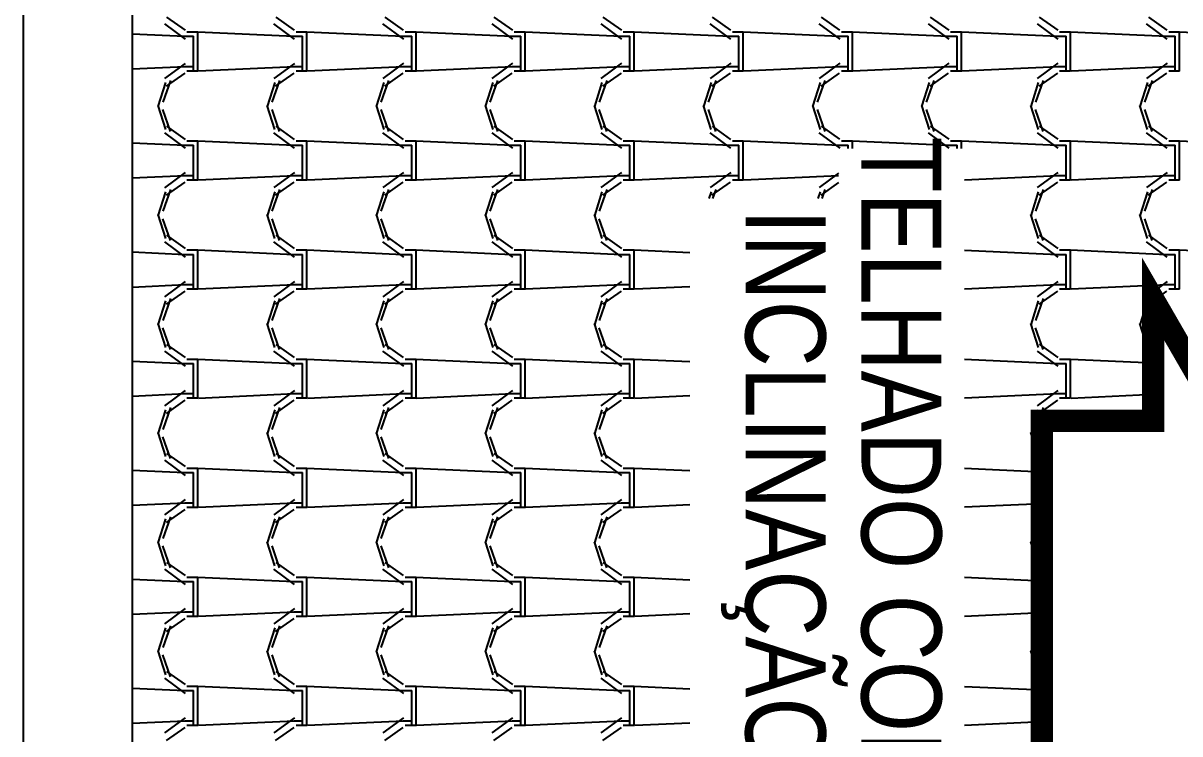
# Model space of a CAD drawing. Header units: millimetres. Extents: x -336 to -33, y -135 to 770.
# Drawn here: x -178.432 to -175.251, y 713.257 to 715.213 of the extents above; entities that cross this region are included whole.
import ezdxf
from ezdxf.enums import TextEntityAlignment as Align

# ---------------------------------------------------------------- set-up
doc = ezdxf.new("R2010")
doc.units = ezdxf.units.MM
doc.header["$LTSCALE"] = 50
doc.header["$MEASUREMENT"] = 0
doc.layers.get('0').update_dxf_attribs({"linetype": 'CONTINUOUS'})
doc.layers.add('-HIDRO', color=8, linetype='CONTINUOUS')
doc.layers.add('E-txt-g', color=3, linetype='CONTINUOUS')
doc.layers.add('E-Txt-W', color=7, linetype='CONTINUOUS', lineweight=20)
doc.styles.add('F2', font='swissc.ttf')
doc.styles.add('REG60', font='romans.shx', dxfattribs={"width": 0.8, "height": 0.15})
doc.styles.add('REG80', font='romans.shx', dxfattribs={"width": 0.8, "height": 0.2})

# ---------------------------------------------------------------- blocks, each defined once
blk = doc.blocks.new('Seta')
at = {"const_width": 2}
blk.add_lwpolyline([(10, 15), (10, 25.98), (25, 0), (10, -25.98), (10, -15), (0, -15), (0, 15)], close=True, dxfattribs=at)
blk = doc.blocks.new('TXT-AMB75')
at = {"layer": 'E-txt-g', "style": 'REG80', "width": 0.8, "flags": 8}
blk.add_attdef('TXT', text='', height=0.2, dxfattribs=at).set_placement((0.0055, 0.2964), align=Align.CENTER)
at = {"layer": 'E-Txt-W', "style": 'REG60', "width": 0.8, "flags": 8}
blk.add_attdef('TXT', text='', height=0.15, dxfattribs=at).set_placement((0.0055, 0.0271), align=Align.CENTER)

msp = doc.modelspace()

# ---------------------------------------------------------------- linework, layer by layer
at = {"layer": '-HIDRO', "linetype": 'Continuous'}
for p, q in [((-178.4324, 747.2511), (-178.4324, 709.8333)), ((-178.1324, 721.8333), (-178.1324, 710.1333)), ((-178.0378, 715.2289), (-177.9868, 715.1929)), ((-177.7378, 715.2289), (-177.6868, 715.1929)), ((-177.4378, 715.2289), (-177.3868, 715.1929)), ((-177.1378, 715.2289), (-177.0868, 715.1929)), ((-176.8378, 715.229), (-176.7868, 715.193)), ((-176.5378, 715.229), (-176.4868, 715.193)), ((-176.2378, 715.229), (-176.1868, 715.193)), ((-175.9378, 715.229), (-175.8868, 715.193)), ((-175.6378, 715.229), (-175.5868, 715.193)), ((-175.3378, 715.229), (-175.2868, 715.193)), ((-177.988, 715.1756), (-178.1324, 715.1822)), ((-178.0437, 715.2106), (-177.9867, 715.1686)), ((-177.9817, 715.1885), (-177.9517, 715.1885)), ((-177.688, 715.1756), (-177.952, 715.1876)), ((-177.9517, 715.0925), (-177.9517, 715.1885)), ((-177.7437, 715.2106), (-177.6867, 715.1686)), ((-177.6817, 715.1885), (-177.6517, 715.1885)), ((-177.388, 715.1756), (-177.652, 715.1876)), ((-177.6517, 715.0925), (-177.6517, 715.1885)), ((-177.4437, 715.2106), (-177.3867, 715.1686)), ((-177.3817, 715.1885), (-177.3517, 715.1885)), ((-177.088, 715.1756), (-177.352, 715.1876)), ((-177.3517, 715.0925), (-177.3517, 715.1885)), ((-177.1437, 715.2106), (-177.0867, 715.1686)), ((-177.0817, 715.1885), (-177.0517, 715.1885)), ((-176.788, 715.1756), (-177.052, 715.1876)), ((-177.0517, 715.0925), (-177.0517, 715.1885)), ((-176.8437, 715.2106), (-176.7867, 715.1686)), ((-176.7817, 715.1885), (-176.7517, 715.1885)), ((-176.488, 715.1756), (-176.752, 715.1876)), ((-176.7517, 715.0925), (-176.7517, 715.1885)), ((-176.5437, 715.2105), (-176.4867, 715.1685)), ((-176.4817, 715.1885), (-176.4517, 715.1885)), ((-176.188, 715.1756), (-176.452, 715.1876)), ((-176.4517, 715.0925), (-176.4517, 715.1885)), ((-176.2437, 715.2105), (-176.1867, 715.1685)), ((-176.1817, 715.1885), (-176.1517, 715.1885)), ((-175.888, 715.1756), (-176.152, 715.1876)), ((-176.1517, 715.0925), (-176.1517, 715.1885)), ((-175.9437, 715.2105), (-175.8867, 715.1685)), ((-175.8817, 715.1885), (-175.8517, 715.1885)), ((-175.588, 715.1756), (-175.852, 715.1876)), ((-175.8517, 715.0925), (-175.8517, 715.1885)), ((-175.6437, 715.2105), (-175.5867, 715.1685)), ((-175.5817, 715.1885), (-175.5517, 715.1885)), ((-175.288, 715.1756), (-175.552, 715.1876)), ((-175.5517, 715.0925), (-175.5517, 715.1885)), ((-175.3437, 715.2105), (-175.2867, 715.1685)), ((-175.2817, 715.1885), (-175.2517, 715.1885)), ((-174.988, 715.1756), (-175.252, 715.1876)), ((-175.2517, 715.0925), (-175.2517, 715.1885)), ((-177.9877, 715.1765), (-177.9637, 715.1765)), ((-177.9637, 715.0925), (-177.9637, 715.1765)), ((-177.6877, 715.1765), (-177.6637, 715.1765)), ((-177.6637, 715.0925), (-177.6637, 715.1765)), ((-177.3877, 715.1765), (-177.3637, 715.1765)), ((-177.3637, 715.0925), (-177.3637, 715.1765)), ((-177.0877, 715.1765), (-177.0637, 715.1765)), ((-177.0637, 715.0925), (-177.0637, 715.1765)), ((-176.7877, 715.1765), (-176.7637, 715.1765)), ((-176.7637, 715.0925), (-176.7637, 715.1765)), ((-176.4877, 715.1765), (-176.4637, 715.1765)), ((-176.4637, 715.0925), (-176.4637, 715.1765)), ((-176.1877, 715.1765), (-176.1637, 715.1765)), ((-176.1637, 715.0925), (-176.1637, 715.1765)), ((-175.8877, 715.1765), (-175.8637, 715.1765)), ((-175.8637, 715.0925), (-175.8637, 715.1765)), ((-175.5877, 715.1765), (-175.5637, 715.1765)), ((-175.5637, 715.0925), (-175.5637, 715.1765)), ((-175.2877, 715.1765), (-175.2637, 715.1765)), ((-175.2637, 715.0925), (-175.2637, 715.1765)), ((-177.9864, 715.0924), (-178.1324, 715.0857)), ((-177.9863, 715.1019), (-178.0433, 715.0599)), ((-177.9637, 715.0925), (-177.9877, 715.0925)), ((-177.9637, 715.0805), (-177.9637, 715.0925)), ((-177.9517, 715.0805), (-177.9517, 715.0925)), ((-177.6864, 715.0924), (-177.9504, 715.0804)), ((-177.6863, 715.1019), (-177.7433, 715.0599)), ((-177.6637, 715.0925), (-177.6877, 715.0925)), ((-177.6637, 715.0805), (-177.6637, 715.0925)), ((-177.6517, 715.0805), (-177.6517, 715.0925)), ((-177.3864, 715.0924), (-177.6504, 715.0804)), ((-177.3863, 715.102), (-177.4433, 715.06)), ((-177.3637, 715.0925), (-177.3877, 715.0925)), ((-177.3637, 715.0805), (-177.3637, 715.0925)), ((-177.3517, 715.0805), (-177.3517, 715.0925)), ((-177.0864, 715.0924), (-177.3504, 715.0804)), ((-177.0863, 715.102), (-177.1433, 715.06)), ((-177.0637, 715.0925), (-177.0877, 715.0925)), ((-177.0637, 715.0805), (-177.0637, 715.0925)), ((-177.0517, 715.0805), (-177.0517, 715.0925)), ((-176.7864, 715.0924), (-177.0504, 715.0804)), ((-176.7863, 715.102), (-176.8433, 715.06)), ((-176.7637, 715.0925), (-176.7877, 715.0925)), ((-176.7637, 715.0805), (-176.7637, 715.0925)), ((-176.7517, 715.0805), (-176.7517, 715.0925)), ((-176.4864, 715.0924), (-176.7504, 715.0804)), ((-176.4863, 715.102), (-176.5433, 715.06)), ((-176.4637, 715.0925), (-176.4877, 715.0925)), ((-176.4637, 715.0805), (-176.4637, 715.0925)), ((-176.4517, 715.0805), (-176.4517, 715.0925)), ((-176.1864, 715.0924), (-176.4504, 715.0804)), ((-176.1863, 715.102), (-176.2433, 715.06)), ((-176.1637, 715.0925), (-176.1877, 715.0925)), ((-176.1637, 715.0805), (-176.1637, 715.0925)), ((-176.1517, 715.0805), (-176.1517, 715.0925)), ((-175.8864, 715.0924), (-176.1504, 715.0804)), ((-175.8863, 715.102), (-175.9433, 715.06)), ((-175.8637, 715.0925), (-175.8877, 715.0925)), ((-175.8637, 715.0805), (-175.8637, 715.0925)), ((-175.8517, 715.0805), (-175.8517, 715.0925)), ((-175.5864, 715.0924), (-175.8504, 715.0804)), ((-175.5863, 715.102), (-175.6433, 715.06)), ((-175.5637, 715.0925), (-175.5877, 715.0925)), ((-175.5637, 715.0805), (-175.5637, 715.0925)), ((-175.5517, 715.0805), (-175.5517, 715.0925)), ((-175.2864, 715.0924), (-175.5504, 715.0804)), ((-175.2863, 715.102), (-175.3433, 715.06)), ((-175.2637, 715.0925), (-175.2877, 715.0925)), ((-175.2637, 715.0805), (-175.2637, 715.0925)), ((-175.2517, 715.0805), (-175.2517, 715.0925)), ((-178.0274, 715.0549), (-178.0484, 714.9949)), ((-177.9879, 715.0751), (-178.0389, 715.0391)), ((-177.9517, 715.0805), (-177.9817, 715.0805)), ((-177.7274, 715.0549), (-177.7484, 714.9949)), ((-177.6879, 715.0751), (-177.7389, 715.0391)), ((-177.6517, 715.0805), (-177.6817, 715.0805)), ((-177.4274, 715.0549), (-177.4484, 714.9949)), ((-177.3879, 715.0751), (-177.4389, 715.0391)), ((-177.3517, 715.0805), (-177.3817, 715.0805)), ((-177.1274, 715.0549), (-177.1484, 714.9949)), ((-177.0879, 715.0751), (-177.1389, 715.0391)), ((-177.0517, 715.0805), (-177.0817, 715.0805)), ((-176.8274, 715.0549), (-176.8484, 714.9949)), ((-176.7879, 715.0751), (-176.8389, 715.0391)), ((-176.7517, 715.0805), (-176.7817, 715.0805)), ((-176.5274, 715.0549), (-176.5484, 714.9949)), ((-176.4879, 715.0751), (-176.5389, 715.0391)), ((-176.4517, 715.0805), (-176.4817, 715.0805)), ((-176.2274, 715.0549), (-176.2484, 714.9949)), ((-176.1879, 715.0751), (-176.2389, 715.0391)), ((-176.1517, 715.0805), (-176.1817, 715.0805)), ((-175.9274, 715.0549), (-175.9484, 714.9949)), ((-175.8879, 715.0751), (-175.9389, 715.0391)), ((-175.8517, 715.0805), (-175.8817, 715.0805)), ((-175.6274, 715.0549), (-175.6484, 714.9949)), ((-175.5879, 715.0751), (-175.6389, 715.0391)), ((-175.5517, 715.0805), (-175.5817, 715.0805)), ((-175.3274, 715.0549), (-175.3484, 714.9949)), ((-175.2879, 715.0751), (-175.3389, 715.0391)), ((-175.2517, 715.0805), (-175.2817, 715.0805)), ((-178.0405, 715.0489), (-178.0615, 714.9829)), ((-177.7405, 715.0489), (-177.7615, 714.9829)), ((-177.4404, 715.0489), (-177.4614, 714.9829)), ((-177.1404, 715.0489), (-177.1614, 714.9829)), ((-176.8404, 715.0489), (-176.8614, 714.9829)), ((-176.5404, 715.0489), (-176.5614, 714.9829)), ((-176.2404, 715.0489), (-176.2614, 714.9829)), ((-175.9404, 715.0489), (-175.9614, 714.9829)), ((-175.6404, 715.0489), (-175.6614, 714.9829)), ((-175.3404, 715.0489), (-175.3614, 714.9829)), ((-178.0617, 714.9861), (-178.0407, 714.9201)), ((-178.0488, 714.9746), (-178.0278, 714.9146)), ((-177.7617, 714.9861), (-177.7407, 714.9201)), ((-177.7488, 714.9746), (-177.7278, 714.9146)), ((-177.4617, 714.9861), (-177.4407, 714.9201)), ((-177.4488, 714.9746), (-177.4278, 714.9146)), ((-177.1617, 714.9861), (-177.1407, 714.9201)), ((-177.1488, 714.9746), (-177.1278, 714.9146)), ((-176.8617, 714.9861), (-176.8407, 714.9201)), ((-176.8488, 714.9746), (-176.8278, 714.9146)), ((-176.5617, 714.9861), (-176.5407, 714.9201)), ((-176.5488, 714.9746), (-176.5278, 714.9146)), ((-176.2617, 714.9861), (-176.2407, 714.9201)), ((-176.2488, 714.9746), (-176.2278, 714.9146)), ((-175.9617, 714.9861), (-175.9407, 714.9201)), ((-175.9488, 714.9746), (-175.9278, 714.9146)), ((-175.6617, 714.9861), (-175.6407, 714.9201)), ((-175.6488, 714.9746), (-175.6278, 714.9146)), ((-175.3617, 714.9861), (-175.3407, 714.9201)), ((-175.3488, 714.9746), (-175.3278, 714.9146)), ((-178.0378, 714.9289), (-177.9868, 714.8929)), ((-177.7378, 714.9289), (-177.6868, 714.8929)), ((-177.4378, 714.9289), (-177.3868, 714.8929)), ((-177.1378, 714.9289), (-177.0868, 714.8929)), ((-176.8378, 714.9289), (-176.7868, 714.8929)), ((-176.5378, 714.929), (-176.4868, 714.8929)), ((-176.2378, 714.929), (-176.1868, 714.893)), ((-175.9378, 714.929), (-175.8868, 714.893)), ((-175.6378, 714.929), (-175.5868, 714.893)), ((-175.3378, 714.929), (-175.2868, 714.893)), ((-178.0437, 714.9106), (-177.9867, 714.8686)), ((-177.7437, 714.9106), (-177.6867, 714.8686)), ((-177.4437, 714.9106), (-177.3867, 714.8686)), ((-177.1437, 714.9106), (-177.0867, 714.8686)), ((-176.8437, 714.9106), (-176.7867, 714.8686)), ((-176.5437, 714.9106), (-176.4867, 714.8686)), ((-176.2437, 714.9105), (-176.1867, 714.8685)), ((-175.9437, 714.9105), (-175.8867, 714.8685)), ((-175.6437, 714.9105), (-175.5867, 714.8685)), ((-175.3437, 714.9105), (-175.2867, 714.8685)), ((-177.988, 714.8756), (-178.1324, 714.8822)), ((-177.9877, 714.8765), (-177.9637, 714.8765)), ((-177.9817, 714.8885), (-177.9517, 714.8885)), ((-177.9637, 714.7925), (-177.9637, 714.8765)), ((-177.688, 714.8756), (-177.952, 714.8876)), ((-177.9517, 714.7925), (-177.9517, 714.8885)), ((-177.6877, 714.8765), (-177.6637, 714.8765)), ((-177.6817, 714.8885), (-177.6517, 714.8885)), ((-177.6637, 714.7925), (-177.6637, 714.8765)), ((-177.388, 714.8756), (-177.652, 714.8876)), ((-177.6517, 714.7925), (-177.6517, 714.8885)), ((-177.3877, 714.8765), (-177.3637, 714.8765)), ((-177.3817, 714.8885), (-177.3517, 714.8885)), ((-177.3637, 714.7925), (-177.3637, 714.8765)), ((-177.088, 714.8756), (-177.352, 714.8876)), ((-177.3517, 714.7925), (-177.3517, 714.8885)), ((-177.0877, 714.8765), (-177.0637, 714.8765)), ((-177.0817, 714.8885), (-177.0517, 714.8885)), ((-177.0637, 714.7925), (-177.0637, 714.8765)), ((-176.788, 714.8756), (-177.052, 714.8876)), ((-177.0517, 714.7925), (-177.0517, 714.8885)), ((-176.7877, 714.8765), (-176.7637, 714.8765)), ((-176.7817, 714.8885), (-176.7517, 714.8885)), ((-176.7637, 714.7925), (-176.7637, 714.8765)), ((-176.488, 714.8756), (-176.752, 714.8876)), ((-176.7517, 714.7925), (-176.7517, 714.8885)), ((-176.4877, 714.8765), (-176.4637, 714.8765)), ((-176.4817, 714.8885), (-176.4517, 714.8885)), ((-176.4637, 714.7925), (-176.4637, 714.8765)), ((-176.188, 714.8756), (-176.452, 714.8876)), ((-176.4517, 714.7925), (-176.4517, 714.8885)), ((-176.1877, 714.8765), (-176.1637, 714.8765)), ((-176.1817, 714.8885), (-176.1517, 714.8885)), ((-176.1637, 714.8677), (-176.1637, 714.8765)), ((-175.888, 714.8756), (-176.152, 714.8876)), ((-176.1517, 714.8677), (-176.1517, 714.8885)), ((-175.8877, 714.8765), (-175.8637, 714.8765)), ((-175.8817, 714.8885), (-175.8517, 714.8885)), ((-175.8637, 714.8677), (-175.8637, 714.8765)), ((-175.588, 714.8756), (-175.852, 714.8876)), ((-175.8517, 714.8677), (-175.8517, 714.8885)), ((-175.5877, 714.8765), (-175.5637, 714.8765)), ((-175.5817, 714.8885), (-175.5517, 714.8885)), ((-175.5637, 714.7925), (-175.5637, 714.8765)), ((-175.288, 714.8756), (-175.552, 714.8876)), ((-175.5517, 714.7925), (-175.5517, 714.8885)), ((-175.2877, 714.8765), (-175.2637, 714.8765)), ((-175.2817, 714.8885), (-175.2517, 714.8885)), ((-175.2637, 714.7925), (-175.2637, 714.8765)), ((-174.988, 714.8756), (-175.252, 714.8876)), ((-175.2517, 714.7925), (-175.2517, 714.8885)), ((-177.9863, 714.8019), (-178.0433, 714.7599)), ((-177.6863, 714.802), (-177.7433, 714.76)), ((-177.3863, 714.802), (-177.4433, 714.76)), ((-177.0863, 714.802), (-177.1433, 714.76)), ((-176.7863, 714.802), (-176.8433, 714.76)), ((-176.4863, 714.802), (-176.5433, 714.76)), ((-175.5863, 714.802), (-175.6433, 714.76)), ((-175.2863, 714.802), (-175.3433, 714.76)), ((-177.9864, 714.7924), (-178.1324, 714.7857)), ((-177.9879, 714.7751), (-178.0389, 714.7391)), ((-177.9637, 714.7925), (-177.9877, 714.7925)), ((-177.9517, 714.7805), (-177.9817, 714.7805)), ((-177.9637, 714.7805), (-177.9637, 714.7925)), ((-177.9517, 714.7805), (-177.9517, 714.7925)), ((-177.6864, 714.7924), (-177.9504, 714.7804)), ((-177.6879, 714.7751), (-177.7389, 714.7391)), ((-177.6637, 714.7925), (-177.6877, 714.7925)), ((-177.6517, 714.7805), (-177.6817, 714.7805)), ((-177.6637, 714.7805), (-177.6637, 714.7925)), ((-177.6517, 714.7805), (-177.6517, 714.7925)), ((-177.3864, 714.7924), (-177.6504, 714.7804)), ((-177.3879, 714.7751), (-177.4389, 714.7391)), ((-177.3637, 714.7925), (-177.3877, 714.7925)), ((-177.3517, 714.7805), (-177.3817, 714.7805)), ((-177.3637, 714.7805), (-177.3637, 714.7925)), ((-177.3517, 714.7805), (-177.3517, 714.7925)), ((-177.0864, 714.7924), (-177.3504, 714.7804)), ((-177.0879, 714.7751), (-177.1389, 714.7391)), ((-177.0637, 714.7925), (-177.0877, 714.7925)), ((-177.0517, 714.7805), (-177.0817, 714.7805)), ((-177.0637, 714.7805), (-177.0637, 714.7925)), ((-177.0517, 714.7805), (-177.0517, 714.7925)), ((-176.7864, 714.7924), (-177.0504, 714.7804)), ((-176.7879, 714.7751), (-176.8389, 714.7391)), ((-176.7637, 714.7925), (-176.7877, 714.7925)), ((-176.7517, 714.7805), (-176.7817, 714.7805)), ((-176.7637, 714.7805), (-176.7637, 714.7925)), ((-176.7517, 714.7805), (-176.7517, 714.7925)), ((-176.4864, 714.7924), (-176.7504, 714.7804)), ((-176.4879, 714.7751), (-176.5389, 714.7391)), ((-176.4637, 714.7925), (-176.4877, 714.7925)), ((-176.4517, 714.7805), (-176.4817, 714.7805)), ((-176.4637, 714.7805), (-176.4637, 714.7925)), ((-176.4517, 714.7805), (-176.4517, 714.7925)), ((-176.1896, 714.7922), (-176.4504, 714.7804)), ((-176.1896, 714.7995), (-176.2433, 714.76)), ((-176.1896, 714.7739), (-176.2389, 714.7391)), ((-175.5864, 714.7924), (-175.8438, 714.7807)), ((-175.5879, 714.7751), (-175.6389, 714.7391)), ((-175.5637, 714.7925), (-175.5877, 714.7925)), ((-175.5517, 714.7805), (-175.5817, 714.7805)), ((-175.5637, 714.7805), (-175.5637, 714.7925)), ((-175.5517, 714.7805), (-175.5517, 714.7925)), ((-175.2864, 714.7924), (-175.5504, 714.7804)), ((-175.2879, 714.7751), (-175.3389, 714.7391)), ((-175.2637, 714.7925), (-175.2877, 714.7925)), ((-175.2517, 714.7805), (-175.2817, 714.7805)), ((-175.2637, 714.7805), (-175.2637, 714.7925)), ((-175.2517, 714.7805), (-175.2517, 714.7925)), ((-178.0405, 714.7489), (-178.0615, 714.6829)), ((-178.0274, 714.7549), (-178.0484, 714.6949)), ((-177.7405, 714.7489), (-177.7615, 714.6829)), ((-177.7274, 714.7549), (-177.7484, 714.6949)), ((-177.4404, 714.7489), (-177.4614, 714.6829)), ((-177.4274, 714.7549), (-177.4484, 714.6949)), ((-177.1404, 714.7489), (-177.1614, 714.6829)), ((-177.1274, 714.7549), (-177.1484, 714.6949)), ((-176.8404, 714.7489), (-176.8614, 714.6829)), ((-176.8274, 714.7549), (-176.8484, 714.6949)), ((-176.5404, 714.7489), (-176.5465, 714.7298)), ((-176.5274, 714.7549), (-176.5362, 714.7298)), ((-176.2404, 714.7489), (-176.2465, 714.7298)), ((-176.2274, 714.7549), (-176.2362, 714.7298)), ((-175.6404, 714.7489), (-175.6614, 714.6829)), ((-175.6274, 714.7549), (-175.6484, 714.6949)), ((-175.3404, 714.7489), (-175.3614, 714.6829)), ((-175.3274, 714.7549), (-175.3484, 714.6949)), ((-178.0617, 714.6861), (-178.0407, 714.6201)), ((-178.0488, 714.6746), (-178.0278, 714.6146)), ((-177.7617, 714.6861), (-177.7407, 714.6201)), ((-177.7488, 714.6746), (-177.7278, 714.6146)), ((-177.4617, 714.6861), (-177.4407, 714.6201)), ((-177.4488, 714.6746), (-177.4278, 714.6146)), ((-177.1617, 714.6861), (-177.1407, 714.6201)), ((-177.1488, 714.6746), (-177.1278, 714.6146)), ((-176.8617, 714.6861), (-176.8407, 714.6201)), ((-176.8488, 714.6746), (-176.8278, 714.6146)), ((-175.6617, 714.6861), (-175.6407, 714.6201)), ((-175.6488, 714.6746), (-175.6278, 714.6146)), ((-175.3617, 714.6861), (-175.3407, 714.6201)), ((-175.3488, 714.6746), (-175.3278, 714.6146)), ((-178.0437, 714.6106), (-177.9867, 714.5686)), ((-178.0378, 714.6289), (-177.9868, 714.5929)), ((-177.7437, 714.6106), (-177.6867, 714.5686)), ((-177.7378, 714.6289), (-177.6868, 714.5929)), ((-177.4437, 714.6106), (-177.3867, 714.5686)), ((-177.4378, 714.6289), (-177.3868, 714.5929)), ((-177.1437, 714.6106), (-177.0867, 714.5686)), ((-177.1378, 714.6289), (-177.0868, 714.5929)), ((-176.8437, 714.6106), (-176.7867, 714.5686)), ((-176.8378, 714.6289), (-176.7868, 714.5929)), ((-175.6437, 714.6105), (-175.5867, 714.5685)), ((-175.6378, 714.629), (-175.5868, 714.593)), ((-175.3437, 714.6105), (-175.2867, 714.5685)), ((-175.3378, 714.629), (-175.2868, 714.593)), ((-177.988, 714.5756), (-178.1324, 714.5822)), ((-177.9817, 714.5885), (-177.9517, 714.5885)), ((-177.688, 714.5756), (-177.952, 714.5876)), ((-177.9517, 714.4925), (-177.9517, 714.5885)), ((-177.6817, 714.5885), (-177.6517, 714.5885)), ((-177.388, 714.5756), (-177.652, 714.5876)), ((-177.6517, 714.4925), (-177.6517, 714.5885)), ((-177.3817, 714.5885), (-177.3517, 714.5885)), ((-177.088, 714.5756), (-177.352, 714.5876)), ((-177.3517, 714.4925), (-177.3517, 714.5885)), ((-177.0817, 714.5885), (-177.0517, 714.5885)), ((-176.788, 714.5756), (-177.052, 714.5876)), ((-177.0517, 714.4925), (-177.0517, 714.5885)), ((-176.7817, 714.5885), (-176.7517, 714.5885)), ((-176.5987, 714.5807), (-176.752, 714.5876)), ((-176.7517, 714.4925), (-176.7517, 714.5885)), ((-175.588, 714.5756), (-175.8438, 714.5873)), ((-175.5817, 714.5885), (-175.5517, 714.5885)), ((-175.288, 714.5756), (-175.552, 714.5876)), ((-175.5517, 714.4925), (-175.5517, 714.5885)), ((-175.2817, 714.5885), (-175.2517, 714.5885)), ((-174.988, 714.5756), (-175.252, 714.5876)), ((-175.2517, 714.4925), (-175.2517, 714.5885)), ((-177.9877, 714.5765), (-177.9637, 714.5765)), ((-177.9637, 714.4925), (-177.9637, 714.5765)), ((-177.6877, 714.5765), (-177.6637, 714.5765)), ((-177.6637, 714.4925), (-177.6637, 714.5765)), ((-177.3877, 714.5765), (-177.3637, 714.5765)), ((-177.3637, 714.4925), (-177.3637, 714.5765)), ((-177.0877, 714.5765), (-177.0637, 714.5765)), ((-177.0637, 714.4925), (-177.0637, 714.5765)), ((-176.7877, 714.5765), (-176.7637, 714.5765)), ((-176.7637, 714.4925), (-176.7637, 714.5765)), ((-175.5877, 714.5765), (-175.5637, 714.5765)), ((-175.5637, 714.4925), (-175.5637, 714.5765)), ((-175.2877, 714.5765), (-175.2637, 714.5765)), ((-175.2637, 714.4925), (-175.2637, 714.5765)), ((-177.9864, 714.4924), (-178.1324, 714.4857)), ((-177.9863, 714.502), (-178.0433, 714.46)), ((-177.9637, 714.4925), (-177.9877, 714.4925)), ((-177.9637, 714.4805), (-177.9637, 714.4925)), ((-177.9517, 714.4805), (-177.9517, 714.4925)), ((-177.6864, 714.4924), (-177.9504, 714.4804)), ((-177.6863, 714.502), (-177.7433, 714.46)), ((-177.6637, 714.4925), (-177.6877, 714.4925)), ((-177.6637, 714.4805), (-177.6637, 714.4925)), ((-177.6517, 714.4805), (-177.6517, 714.4925)), ((-177.3864, 714.4924), (-177.6504, 714.4804)), ((-177.3863, 714.502), (-177.4433, 714.46)), ((-177.3637, 714.4925), (-177.3877, 714.4925)), ((-177.3637, 714.4805), (-177.3637, 714.4925)), ((-177.3517, 714.4805), (-177.3517, 714.4925)), ((-177.0864, 714.4924), (-177.3504, 714.4804)), ((-177.0863, 714.502), (-177.1433, 714.46)), ((-177.0637, 714.4925), (-177.0877, 714.4925)), ((-177.0637, 714.4805), (-177.0637, 714.4925)), ((-177.0517, 714.4805), (-177.0517, 714.4925)), ((-176.7864, 714.4924), (-177.0504, 714.4804)), ((-176.7863, 714.502), (-176.8433, 714.46)), ((-176.7637, 714.4925), (-176.7877, 714.4925)), ((-176.7637, 714.4805), (-176.7637, 714.4925)), ((-176.7517, 714.4805), (-176.7517, 714.4925)), ((-176.5987, 714.4873), (-176.7504, 714.4804)), ((-175.5864, 714.4924), (-175.8438, 714.4807)), ((-175.5863, 714.502), (-175.6433, 714.46)), ((-175.5637, 714.4925), (-175.5877, 714.4925)), ((-175.5637, 714.4805), (-175.5637, 714.4925)), ((-175.5517, 714.4805), (-175.5517, 714.4925)), ((-175.2864, 714.4924), (-175.5504, 714.4804)), ((-175.2863, 714.502), (-175.3433, 714.46)), ((-175.2637, 714.4925), (-175.2877, 714.4925)), ((-175.2637, 714.4805), (-175.2637, 714.4925)), ((-175.2517, 714.4805), (-175.2517, 714.4925)), ((-178.0274, 714.4549), (-178.0484, 714.3949)), ((-177.9879, 714.4751), (-178.0389, 714.4391)), ((-177.9517, 714.4805), (-177.9817, 714.4805)), ((-177.7274, 714.4549), (-177.7484, 714.3949)), ((-177.6879, 714.4751), (-177.7389, 714.4391)), ((-177.6517, 714.4805), (-177.6817, 714.4805)), ((-177.4274, 714.4549), (-177.4484, 714.3949)), ((-177.3879, 714.4751), (-177.4389, 714.4391)), ((-177.3517, 714.4805), (-177.3817, 714.4805)), ((-177.1274, 714.4549), (-177.1484, 714.3949)), ((-177.0879, 714.4751), (-177.1389, 714.4391)), ((-177.0517, 714.4805), (-177.0817, 714.4805)), ((-176.8274, 714.4549), (-176.8484, 714.3949)), ((-176.7879, 714.4751), (-176.8389, 714.4391)), ((-176.7517, 714.4805), (-176.7817, 714.4805)), ((-175.6274, 714.4549), (-175.6484, 714.3949)), ((-175.5879, 714.4751), (-175.6389, 714.4391)), ((-175.5517, 714.4805), (-175.5817, 714.4805)), ((-175.3274, 714.4549), (-175.3484, 714.3949)), ((-175.2879, 714.4751), (-175.3226, 714.4506)), ((-175.2517, 714.4805), (-175.2817, 714.4805)), ((-178.0405, 714.4489), (-178.0615, 714.3829)), ((-177.7405, 714.4489), (-177.7615, 714.3829)), ((-177.4404, 714.4489), (-177.4614, 714.3829)), ((-177.1404, 714.4489), (-177.1614, 714.3829)), ((-176.8404, 714.4489), (-176.8614, 714.3829)), ((-175.6404, 714.4489), (-175.6614, 714.3829)), ((-175.3404, 714.4489), (-175.3614, 714.3829)), ((-175.3248, 714.4491), (-175.3389, 714.4391)), ((-178.0617, 714.3861), (-178.0407, 714.3201)), ((-178.0488, 714.3746), (-178.0278, 714.3146)), ((-177.7617, 714.3861), (-177.7407, 714.3201)), ((-177.7488, 714.3746), (-177.7278, 714.3146)), ((-177.4617, 714.3861), (-177.4407, 714.3201)), ((-177.4488, 714.3746), (-177.4278, 714.3146)), ((-177.1617, 714.3861), (-177.1407, 714.3201)), ((-177.1488, 714.3746), (-177.1278, 714.3146)), ((-176.8617, 714.3861), (-176.8407, 714.3201)), ((-176.8488, 714.3746), (-176.8278, 714.3146)), ((-175.6617, 714.3861), (-175.6407, 714.3201)), ((-175.6488, 714.3746), (-175.6278, 714.3146)), ((-175.3617, 714.3861), (-175.3407, 714.3201)), ((-175.3488, 714.3746), (-175.3278, 714.3146)), ((-178.0378, 714.3289), (-177.9868, 714.2929)), ((-177.7378, 714.3289), (-177.6868, 714.2929)), ((-177.4378, 714.3289), (-177.3868, 714.2929)), ((-177.1378, 714.3289), (-177.0868, 714.2929)), ((-176.8378, 714.3289), (-176.7868, 714.2929)), ((-175.6378, 714.329), (-175.5868, 714.293)), ((-175.3378, 714.329), (-175.3248, 714.3198)), ((-178.0437, 714.3106), (-177.9867, 714.2686)), ((-177.7437, 714.3106), (-177.6867, 714.2686)), ((-177.4437, 714.3106), (-177.3867, 714.2686)), ((-177.1437, 714.3106), (-177.0867, 714.2686)), ((-176.8437, 714.3106), (-176.7867, 714.2686)), ((-175.6437, 714.3105), (-175.5867, 714.2685)), ((-175.3437, 714.3105), (-175.3248, 714.2967)), ((-177.988, 714.2756), (-178.1324, 714.2822)), ((-177.9877, 714.2765), (-177.9637, 714.2765)), ((-177.9817, 714.2885), (-177.9517, 714.2885)), ((-177.9637, 714.1925), (-177.9637, 714.2765)), ((-177.688, 714.2756), (-177.952, 714.2876)), ((-177.9517, 714.1925), (-177.9517, 714.2885)), ((-177.6877, 714.2765), (-177.6637, 714.2765)), ((-177.6817, 714.2885), (-177.6517, 714.2885)), ((-177.6637, 714.1925), (-177.6637, 714.2765)), ((-177.388, 714.2756), (-177.652, 714.2876)), ((-177.6517, 714.1925), (-177.6517, 714.2885)), ((-177.3877, 714.2765), (-177.3637, 714.2765)), ((-177.3817, 714.2885), (-177.3517, 714.2885)), ((-177.3637, 714.1925), (-177.3637, 714.2765)), ((-177.088, 714.2756), (-177.352, 714.2876)), ((-177.3517, 714.1925), (-177.3517, 714.2885)), ((-177.0877, 714.2765), (-177.0637, 714.2765)), ((-177.0817, 714.2885), (-177.0517, 714.2885)), ((-177.0637, 714.1925), (-177.0637, 714.2765)), ((-176.788, 714.2756), (-177.052, 714.2876)), ((-177.0517, 714.1925), (-177.0517, 714.2885)), ((-176.7877, 714.2765), (-176.7637, 714.2765)), ((-176.7817, 714.2885), (-176.7517, 714.2885)), ((-176.7637, 714.1925), (-176.7637, 714.2765)), ((-176.5987, 714.2807), (-176.752, 714.2876)), ((-176.7517, 714.1925), (-176.7517, 714.2885)), ((-175.588, 714.2756), (-175.8438, 714.2873)), ((-175.5877, 714.2765), (-175.5637, 714.2765)), ((-175.5817, 714.2885), (-175.5517, 714.2885)), ((-175.5637, 714.1925), (-175.5637, 714.2765)), ((-175.3248, 714.2773), (-175.552, 714.2876)), ((-175.5517, 714.1925), (-175.5517, 714.2885)), ((-177.9863, 714.202), (-178.0433, 714.16)), ((-177.6863, 714.202), (-177.7433, 714.16)), ((-177.3863, 714.202), (-177.4433, 714.16)), ((-177.0863, 714.202), (-177.1433, 714.16)), ((-176.7863, 714.202), (-176.8433, 714.16)), ((-175.5863, 714.202), (-175.6433, 714.16)), ((-177.9864, 714.1924), (-178.1324, 714.1857)), ((-177.9879, 714.1751), (-178.0389, 714.1391)), ((-177.9637, 714.1925), (-177.9877, 714.1925)), ((-177.9517, 714.1805), (-177.9817, 714.1805)), ((-177.9637, 714.1805), (-177.9637, 714.1925)), ((-177.9517, 714.1805), (-177.9517, 714.1925)), ((-177.6864, 714.1924), (-177.9504, 714.1804)), ((-177.6879, 714.1751), (-177.7389, 714.1391)), ((-177.6637, 714.1925), (-177.6877, 714.1925)), ((-177.6517, 714.1805), (-177.6817, 714.1805)), ((-177.6637, 714.1805), (-177.6637, 714.1925)), ((-177.6517, 714.1805), (-177.6517, 714.1925)), ((-177.3864, 714.1924), (-177.6504, 714.1804)), ((-177.3879, 714.1751), (-177.4389, 714.1391)), ((-177.3637, 714.1925), (-177.3877, 714.1925)), ((-177.3517, 714.1805), (-177.3817, 714.1805)), ((-177.3637, 714.1805), (-177.3637, 714.1925)), ((-177.3517, 714.1805), (-177.3517, 714.1925)), ((-177.0864, 714.1924), (-177.3504, 714.1804)), ((-177.0879, 714.1751), (-177.1389, 714.1391)), ((-177.0637, 714.1925), (-177.0877, 714.1925)), ((-177.0517, 714.1805), (-177.0817, 714.1805)), ((-177.0637, 714.1805), (-177.0637, 714.1925)), ((-177.0517, 714.1805), (-177.0517, 714.1925)), ((-176.7864, 714.1924), (-177.0504, 714.1804)), ((-176.7879, 714.1751), (-176.8389, 714.1391)), ((-176.7637, 714.1925), (-176.7877, 714.1925)), ((-176.7517, 714.1805), (-176.7817, 714.1805)), ((-176.7637, 714.1805), (-176.7637, 714.1925)), ((-176.7517, 714.1805), (-176.7517, 714.1925)), ((-176.5987, 714.1873), (-176.7504, 714.1804)), ((-175.5864, 714.1924), (-175.8438, 714.1807)), ((-175.5879, 714.1751), (-175.6389, 714.1391)), ((-175.5637, 714.1925), (-175.5877, 714.1925)), ((-175.5517, 714.1805), (-175.5817, 714.1805)), ((-175.5637, 714.1805), (-175.5637, 714.1925)), ((-175.5517, 714.1805), (-175.5517, 714.1925)), ((-175.3248, 714.1906), (-175.5504, 714.1804)), ((-175.3248, 714.1736), (-175.3433, 714.16)), ((-178.0405, 714.1489), (-178.0615, 714.0829)), ((-178.0274, 714.1549), (-178.0484, 714.0949)), ((-177.7405, 714.1489), (-177.7615, 714.0829)), ((-177.7274, 714.1549), (-177.7484, 714.0949)), ((-177.4404, 714.1489), (-177.4614, 714.0829)), ((-177.4274, 714.1549), (-177.4484, 714.0949)), ((-177.1404, 714.1489), (-177.1614, 714.0829)), ((-177.1274, 714.1549), (-177.1484, 714.0949)), ((-176.8404, 714.1489), (-176.8614, 714.0829)), ((-176.8274, 714.1549), (-176.8484, 714.0949)), ((-175.6404, 714.1489), (-175.6614, 714.0829)), ((-175.6274, 714.1549), (-175.6484, 714.0949)), ((-175.3404, 714.1489), (-175.3501, 714.1186)), ((-175.3274, 714.1549), (-175.3401, 714.1186)), ((-175.3248, 714.1491), (-175.3389, 714.1391)), ((-178.0617, 714.0861), (-178.0407, 714.0201)), ((-178.0488, 714.0746), (-178.0278, 714.0146)), ((-177.7617, 714.0861), (-177.7407, 714.0201)), ((-177.7488, 714.0746), (-177.7278, 714.0146)), ((-177.4617, 714.0861), (-177.4407, 714.0201)), ((-177.4488, 714.0746), (-177.4278, 714.0146)), ((-177.1617, 714.0861), (-177.1407, 714.0201)), ((-177.1488, 714.0746), (-177.1278, 714.0146)), ((-176.8617, 714.0861), (-176.8407, 714.0201)), ((-176.8488, 714.0746), (-176.8278, 714.0146)), ((-175.6617, 714.0861), (-175.6407, 714.0201)), ((-175.6488, 714.0746), (-175.6306, 714.0225)), ((-178.0437, 714.0106), (-177.9867, 713.9686)), ((-178.0378, 714.0289), (-177.9868, 713.9929)), ((-177.7437, 714.0106), (-177.6867, 713.9686)), ((-177.7378, 714.0289), (-177.6868, 713.9929)), ((-177.4437, 714.0106), (-177.3867, 713.9686)), ((-177.4378, 714.0289), (-177.3868, 713.9929)), ((-177.1437, 714.0106), (-177.0867, 713.9686)), ((-177.1378, 714.0289), (-177.0868, 713.9929)), ((-176.8437, 714.0106), (-176.7867, 713.9686)), ((-176.8378, 714.0289), (-176.7868, 713.9929)), ((-175.6437, 714.0106), (-175.6306, 714.0009)), ((-175.6378, 714.0289), (-175.6306, 714.0238)), ((-177.988, 713.9756), (-178.1324, 713.9822)), ((-177.9877, 713.9765), (-177.9637, 713.9765)), ((-177.9817, 713.9885), (-177.9517, 713.9885)), ((-177.9637, 713.8925), (-177.9637, 713.9765)), ((-177.688, 713.9756), (-177.952, 713.9876)), ((-177.9517, 713.8925), (-177.9517, 713.9885)), ((-177.6877, 713.9765), (-177.6637, 713.9765)), ((-177.6817, 713.9885), (-177.6517, 713.9885)), ((-177.6637, 713.8925), (-177.6637, 713.9765)), ((-177.388, 713.9756), (-177.652, 713.9876)), ((-177.6517, 713.8925), (-177.6517, 713.9885)), ((-177.3877, 713.9765), (-177.3637, 713.9765)), ((-177.3817, 713.9885), (-177.3517, 713.9885)), ((-177.3637, 713.8925), (-177.3637, 713.9765)), ((-177.088, 713.9756), (-177.352, 713.9876)), ((-177.3517, 713.8925), (-177.3517, 713.9885)), ((-177.0877, 713.9765), (-177.0637, 713.9765)), ((-177.0817, 713.9885), (-177.0517, 713.9885)), ((-177.0637, 713.8925), (-177.0637, 713.9765)), ((-176.788, 713.9756), (-177.052, 713.9876)), ((-177.0517, 713.8925), (-177.0517, 713.9885)), ((-176.7877, 713.9765), (-176.7637, 713.9765)), ((-176.7817, 713.9885), (-176.7517, 713.9885)), ((-176.7637, 713.8925), (-176.7637, 713.9765)), ((-176.5987, 713.9807), (-176.752, 713.9876)), ((-176.7517, 713.8925), (-176.7517, 713.9885)), ((-175.6306, 713.9776), (-175.8438, 713.9873)), ((-177.9864, 713.8924), (-178.1324, 713.8857)), ((-177.9863, 713.902), (-178.0433, 713.86)), ((-177.9637, 713.8925), (-177.9877, 713.8925)), ((-177.9517, 713.8805), (-177.9817, 713.8805)), ((-177.9637, 713.8805), (-177.9637, 713.8925)), ((-177.9517, 713.8805), (-177.9517, 713.8925)), ((-177.6864, 713.8924), (-177.9504, 713.8804)), ((-177.6863, 713.902), (-177.7433, 713.86)), ((-177.6637, 713.8925), (-177.6877, 713.8925)), ((-177.6517, 713.8805), (-177.6817, 713.8805)), ((-177.6637, 713.8805), (-177.6637, 713.8925)), ((-177.6517, 713.8805), (-177.6517, 713.8925)), ((-177.3864, 713.8924), (-177.6504, 713.8804)), ((-177.3863, 713.902), (-177.4433, 713.86)), ((-177.3637, 713.8925), (-177.3877, 713.8925)), ((-177.3517, 713.8805), (-177.3817, 713.8805)), ((-177.3637, 713.8805), (-177.3637, 713.8925)), ((-177.3517, 713.8805), (-177.3517, 713.8925)), ((-177.0864, 713.8924), (-177.3504, 713.8804)), ((-177.0863, 713.902), (-177.1433, 713.86)), ((-177.0637, 713.8925), (-177.0877, 713.8925)), ((-177.0517, 713.8805), (-177.0817, 713.8805)), ((-177.0637, 713.8805), (-177.0637, 713.8925)), ((-177.0517, 713.8805), (-177.0517, 713.8925)), ((-176.7864, 713.8924), (-177.0504, 713.8804)), ((-176.7863, 713.902), (-176.8433, 713.86)), ((-176.7637, 713.8925), (-176.7877, 713.8925)), ((-176.7517, 713.8805), (-176.7817, 713.8805)), ((-176.7637, 713.8805), (-176.7637, 713.8925)), ((-176.7517, 713.8805), (-176.7517, 713.8925)), ((-176.5987, 713.8873), (-176.7504, 713.8804)), ((-175.6306, 713.8904), (-175.8438, 713.8807)), ((-178.0405, 713.8489), (-178.0615, 713.7829)), ((-178.0274, 713.8549), (-178.0484, 713.7949)), ((-177.9879, 713.8751), (-178.0389, 713.8391)), ((-177.7405, 713.8489), (-177.7615, 713.7829)), ((-177.7274, 713.8549), (-177.7484, 713.7949)), ((-177.6879, 713.8751), (-177.7389, 713.8391)), ((-177.4404, 713.8489), (-177.4614, 713.7829)), ((-177.4274, 713.8549), (-177.4484, 713.7949)), ((-177.3879, 713.8751), (-177.4389, 713.8391)), ((-177.1404, 713.8489), (-177.1614, 713.7829)), ((-177.1274, 713.8549), (-177.1484, 713.7949)), ((-177.0879, 713.8751), (-177.1389, 713.8391)), ((-176.8404, 713.8489), (-176.8614, 713.7829)), ((-176.8274, 713.8549), (-176.8484, 713.7949)), ((-176.7879, 713.8751), (-176.8389, 713.8391)), ((-175.6404, 713.8489), (-175.6614, 713.7829)), ((-175.6306, 713.8459), (-175.6484, 713.7949)), ((-175.6306, 713.8693), (-175.6433, 713.86)), ((-175.6306, 713.845), (-175.6389, 713.8391)), ((-178.0617, 713.7861), (-178.0407, 713.7201)), ((-177.7617, 713.7861), (-177.7407, 713.7201)), ((-177.4617, 713.7861), (-177.4407, 713.7201)), ((-177.1617, 713.7861), (-177.1407, 713.7201)), ((-176.8617, 713.7861), (-176.8407, 713.7201)), ((-175.6617, 713.7861), (-175.6407, 713.7201)), ((-178.0488, 713.7746), (-178.0278, 713.7146)), ((-177.7488, 713.7746), (-177.7278, 713.7146)), ((-177.4488, 713.7746), (-177.4278, 713.7146)), ((-177.1488, 713.7746), (-177.1278, 713.7146)), ((-176.8488, 713.7746), (-176.8278, 713.7146)), ((-175.6488, 713.7746), (-175.6306, 713.7225)), ((-178.0378, 713.7289), (-177.9868, 713.6929)), ((-177.7378, 713.7289), (-177.6868, 713.6929)), ((-177.4378, 713.7289), (-177.3868, 713.6929)), ((-177.1378, 713.7289), (-177.0868, 713.6929)), ((-176.8378, 713.7289), (-176.7868, 713.6929)), ((-175.6378, 713.7289), (-175.6306, 713.7238)), ((-178.0437, 713.7106), (-177.9867, 713.6686)), ((-177.9817, 713.6885), (-177.9517, 713.6885)), ((-177.688, 713.6756), (-177.952, 713.6876)), ((-177.9517, 713.5925), (-177.9517, 713.6885)), ((-177.7437, 713.7106), (-177.6867, 713.6686)), ((-177.6817, 713.6885), (-177.6517, 713.6885)), ((-177.388, 713.6756), (-177.652, 713.6876)), ((-177.6517, 713.5925), (-177.6517, 713.6885)), ((-177.4437, 713.7106), (-177.3867, 713.6686)), ((-177.3817, 713.6885), (-177.3517, 713.6885)), ((-177.088, 713.6756), (-177.352, 713.6876)), ((-177.3517, 713.5925), (-177.3517, 713.6885)), ((-177.1437, 713.7106), (-177.0867, 713.6686)), ((-177.0817, 713.6885), (-177.0517, 713.6885)), ((-176.788, 713.6756), (-177.052, 713.6876)), ((-177.0517, 713.5925), (-177.0517, 713.6885)), ((-176.8437, 713.7106), (-176.7867, 713.6686)), ((-176.7817, 713.6885), (-176.7517, 713.6885)), ((-176.5987, 713.6807), (-176.752, 713.6876)), ((-176.7517, 713.5925), (-176.7517, 713.6885)), ((-175.6306, 713.6776), (-175.8438, 713.6872)), ((-175.6437, 713.7106), (-175.6306, 713.7009)), ((-177.988, 713.6756), (-178.1324, 713.6822)), ((-177.9877, 713.6765), (-177.9637, 713.6765)), ((-177.9637, 713.5925), (-177.9637, 713.6765)), ((-177.6877, 713.6765), (-177.6637, 713.6765)), ((-177.6637, 713.5925), (-177.6637, 713.6765)), ((-177.3877, 713.6765), (-177.3637, 713.6765)), ((-177.3637, 713.5925), (-177.3637, 713.6765)), ((-177.0877, 713.6765), (-177.0637, 713.6765)), ((-177.0637, 713.5925), (-177.0637, 713.6765)), ((-176.7877, 713.6765), (-176.7637, 713.6765)), ((-176.7637, 713.5925), (-176.7637, 713.6765)), ((-177.9864, 713.5924), (-178.1324, 713.5857)), ((-177.9863, 713.602), (-178.0433, 713.56)), ((-177.9637, 713.5925), (-177.9877, 713.5925)), ((-177.9637, 713.5805), (-177.9637, 713.5925)), ((-177.9517, 713.5805), (-177.9517, 713.5925)), ((-177.6864, 713.5924), (-177.9504, 713.5804)), ((-177.6863, 713.602), (-177.7433, 713.56)), ((-177.6637, 713.5925), (-177.6877, 713.5925)), ((-177.6637, 713.5805), (-177.6637, 713.5925)), ((-177.6517, 713.5805), (-177.6517, 713.5925)), ((-177.3864, 713.5924), (-177.6504, 713.5804)), ((-177.3863, 713.602), (-177.4433, 713.56)), ((-177.3637, 713.5925), (-177.3877, 713.5925)), ((-177.3637, 713.5805), (-177.3637, 713.5925)), ((-177.3517, 713.5805), (-177.3517, 713.5925)), ((-177.0864, 713.5924), (-177.3504, 713.5804)), ((-177.0863, 713.602), (-177.1433, 713.56)), ((-177.0637, 713.5925), (-177.0877, 713.5925)), ((-177.0637, 713.5805), (-177.0637, 713.5925)), ((-177.0517, 713.5805), (-177.0517, 713.5925)), ((-176.7864, 713.5924), (-177.0504, 713.5804)), ((-176.7863, 713.602), (-176.8433, 713.56)), ((-176.7637, 713.5925), (-176.7877, 713.5925)), ((-176.7637, 713.5805), (-176.7637, 713.5925)), ((-176.7517, 713.5805), (-176.7517, 713.5925)), ((-177.9879, 713.5751), (-178.0389, 713.5391)), ((-177.9517, 713.5805), (-177.9817, 713.5805)), ((-177.6879, 713.5751), (-177.7389, 713.5391)), ((-177.6517, 713.5805), (-177.6817, 713.5805)), ((-177.3879, 713.5751), (-177.4389, 713.5391)), ((-177.3517, 713.5805), (-177.3817, 713.5805)), ((-177.0879, 713.5751), (-177.1389, 713.5391)), ((-177.0517, 713.5805), (-177.0817, 713.5805)), ((-176.7879, 713.5751), (-176.8389, 713.5391)), ((-176.7517, 713.5805), (-176.7817, 713.5805)), ((-176.5987, 713.5873), (-176.7504, 713.5804)), ((-175.6306, 713.5904), (-175.8438, 713.5807)), ((-175.6306, 713.5694), (-175.6433, 713.56)), ((-178.0405, 713.5489), (-178.0615, 713.4829)), ((-178.0274, 713.5549), (-178.0484, 713.4949)), ((-177.7405, 713.5489), (-177.7615, 713.4829)), ((-177.7274, 713.5549), (-177.7484, 713.4949)), ((-177.4404, 713.5489), (-177.4614, 713.4829)), ((-177.4274, 713.5549), (-177.4484, 713.4949)), ((-177.1404, 713.5489), (-177.1614, 713.4829)), ((-177.1274, 713.5549), (-177.1484, 713.4949)), ((-176.8404, 713.5489), (-176.8614, 713.4829)), ((-176.8274, 713.5549), (-176.8484, 713.4949)), ((-175.6404, 713.5489), (-175.6614, 713.4829)), ((-175.6306, 713.5459), (-175.6484, 713.4949)), ((-175.6306, 713.545), (-175.6389, 713.5391)), ((-178.0617, 713.4861), (-178.0407, 713.4201)), ((-178.0488, 713.4746), (-178.0278, 713.4146)), ((-177.7617, 713.4861), (-177.7407, 713.4201)), ((-177.7488, 713.4746), (-177.7278, 713.4146)), ((-177.4617, 713.4861), (-177.4407, 713.4201)), ((-177.4488, 713.4746), (-177.4278, 713.4146)), ((-177.1617, 713.4861), (-177.1407, 713.4201)), ((-177.1488, 713.4746), (-177.1278, 713.4146)), ((-176.8617, 713.4861), (-176.8407, 713.4201)), ((-176.8488, 713.4746), (-176.8278, 713.4146)), ((-175.6617, 713.4861), (-175.6407, 713.4201)), ((-175.6488, 713.4746), (-175.6306, 713.4225)), ((-178.0437, 713.4106), (-177.9867, 713.3686)), ((-178.0378, 713.4289), (-177.9868, 713.3929)), ((-177.7437, 713.4106), (-177.6867, 713.3686)), ((-177.7378, 713.4289), (-177.6868, 713.3929)), ((-177.4437, 713.4106), (-177.3867, 713.3686)), ((-177.4378, 713.4289), (-177.3868, 713.3929)), ((-177.1437, 713.4106), (-177.0867, 713.3686)), ((-177.1378, 713.4289), (-177.0868, 713.3929)), ((-176.8437, 713.4106), (-176.7867, 713.3686)), ((-176.8378, 713.4289), (-176.7868, 713.3929)), ((-175.6437, 713.4106), (-175.6306, 713.4009)), ((-175.6378, 713.4289), (-175.6306, 713.4238)), ((-177.988, 713.3756), (-178.1324, 713.3822)), ((-177.9877, 713.3765), (-177.9637, 713.3765)), ((-177.9817, 713.3885), (-177.9517, 713.3885)), ((-177.9637, 713.2925), (-177.9637, 713.3765)), ((-177.688, 713.3756), (-177.952, 713.3876)), ((-177.9517, 713.2925), (-177.9517, 713.3885)), ((-177.6877, 713.3765), (-177.6637, 713.3765)), ((-177.6817, 713.3885), (-177.6517, 713.3885)), ((-177.6637, 713.2925), (-177.6637, 713.3765)), ((-177.388, 713.3756), (-177.652, 713.3876)), ((-177.6517, 713.2925), (-177.6517, 713.3885)), ((-177.3877, 713.3765), (-177.3637, 713.3765)), ((-177.3817, 713.3885), (-177.3517, 713.3885)), ((-177.3637, 713.2925), (-177.3637, 713.3765)), ((-177.088, 713.3756), (-177.352, 713.3876)), ((-177.3517, 713.2925), (-177.3517, 713.3885)), ((-177.0877, 713.3765), (-177.0637, 713.3765)), ((-177.0817, 713.3885), (-177.0517, 713.3885)), ((-177.0637, 713.2925), (-177.0637, 713.3765)), ((-176.788, 713.3756), (-177.052, 713.3876)), ((-177.0517, 713.2925), (-177.0517, 713.3885)), ((-176.7877, 713.3765), (-176.7637, 713.3765)), ((-176.7817, 713.3885), (-176.7517, 713.3885)), ((-176.7637, 713.2925), (-176.7637, 713.3765)), ((-176.5987, 713.3807), (-176.752, 713.3876)), ((-176.7517, 713.2925), (-176.7517, 713.3885)), ((-175.6306, 713.3776), (-175.8438, 713.3872)), ((-177.9864, 713.2924), (-178.1324, 713.2857)), ((-177.9863, 713.302), (-178.0433, 713.26)), ((-177.9879, 713.2751), (-178.0389, 713.2391)), ((-177.9637, 713.2925), (-177.9877, 713.2925)), ((-177.9517, 713.2805), (-177.9817, 713.2805)), ((-177.9637, 713.2805), (-177.9637, 713.2925)), ((-177.9517, 713.2805), (-177.9517, 713.2925)), ((-177.6864, 713.2924), (-177.9504, 713.2804)), ((-177.6863, 713.302), (-177.7433, 713.26)), ((-177.6879, 713.2751), (-177.7389, 713.2391)), ((-177.6637, 713.2925), (-177.6877, 713.2925)), ((-177.6517, 713.2805), (-177.6817, 713.2805)), ((-177.6637, 713.2805), (-177.6637, 713.2925)), ((-177.6517, 713.2805), (-177.6517, 713.2925)), ((-177.3864, 713.2924), (-177.6504, 713.2804)), ((-177.3863, 713.302), (-177.4433, 713.26)), ((-177.3879, 713.2751), (-177.4389, 713.2391)), ((-177.3637, 713.2925), (-177.3877, 713.2925)), ((-177.3517, 713.2805), (-177.3817, 713.2805)), ((-177.3637, 713.2805), (-177.3637, 713.2925)), ((-177.3517, 713.2805), (-177.3517, 713.2925)), ((-177.0864, 713.2924), (-177.3504, 713.2804)), ((-177.0863, 713.302), (-177.1433, 713.26)), ((-177.0879, 713.2751), (-177.1389, 713.2391)), ((-177.0637, 713.2925), (-177.0877, 713.2925)), ((-177.0517, 713.2805), (-177.0817, 713.2805)), ((-177.0637, 713.2805), (-177.0637, 713.2925)), ((-177.0517, 713.2805), (-177.0517, 713.2925)), ((-176.7864, 713.2924), (-177.0504, 713.2804)), ((-176.7863, 713.302), (-176.8433, 713.26)), ((-176.7879, 713.2751), (-176.8389, 713.2391)), ((-176.7637, 713.2925), (-176.7877, 713.2925)), ((-176.7517, 713.2805), (-176.7817, 713.2805)), ((-176.7637, 713.2805), (-176.7637, 713.2925)), ((-176.7517, 713.2805), (-176.7517, 713.2925)), ((-176.5987, 713.2873), (-176.7504, 713.2804)), ((-175.6306, 713.2904), (-175.8438, 713.2807)), ((-175.6306, 713.2694), (-175.6433, 713.26))]:
    msp.add_line(p, q, dxfattribs=at)

# ---------------------------------------------------------------- block references
at = {"layer": '-HIDRO'}
ref = msp.add_blockref('TXT-AMB75', (-176.5589, 713.6285), dxfattribs=dict(at, xscale=-1.458, yscale=1.458, zscale=1.458, rotation=270))
ref.add_attrib('TXT', 'TELHADO COLONIAL', dxfattribs={"layer": 'E-txt-g', "color": 2, "height": 0.22, "rotation": 270, "style": 'F2'}).set_placement((-176.1267, 713.6333), align=Align.CENTER)
ref.add_attrib('TXT', 'INCLINAÇÃO 25%', dxfattribs={"layer": 'E-Txt-W', "height": 0.22, "rotation": 270, "style": 'F2'}).set_placement((-176.4456, 713.6441), align=Align.CENTER)
at = {"layer": '-HIDRO', "xscale": 0.03057599999997219, "yscale": 0.03057599999997219, "zscale": 0.03057599999997219}
msp.add_blockref('Seta', (-175.6306, 713.66), dxfattribs=at)

doc.saveas('drawing.dxf')
